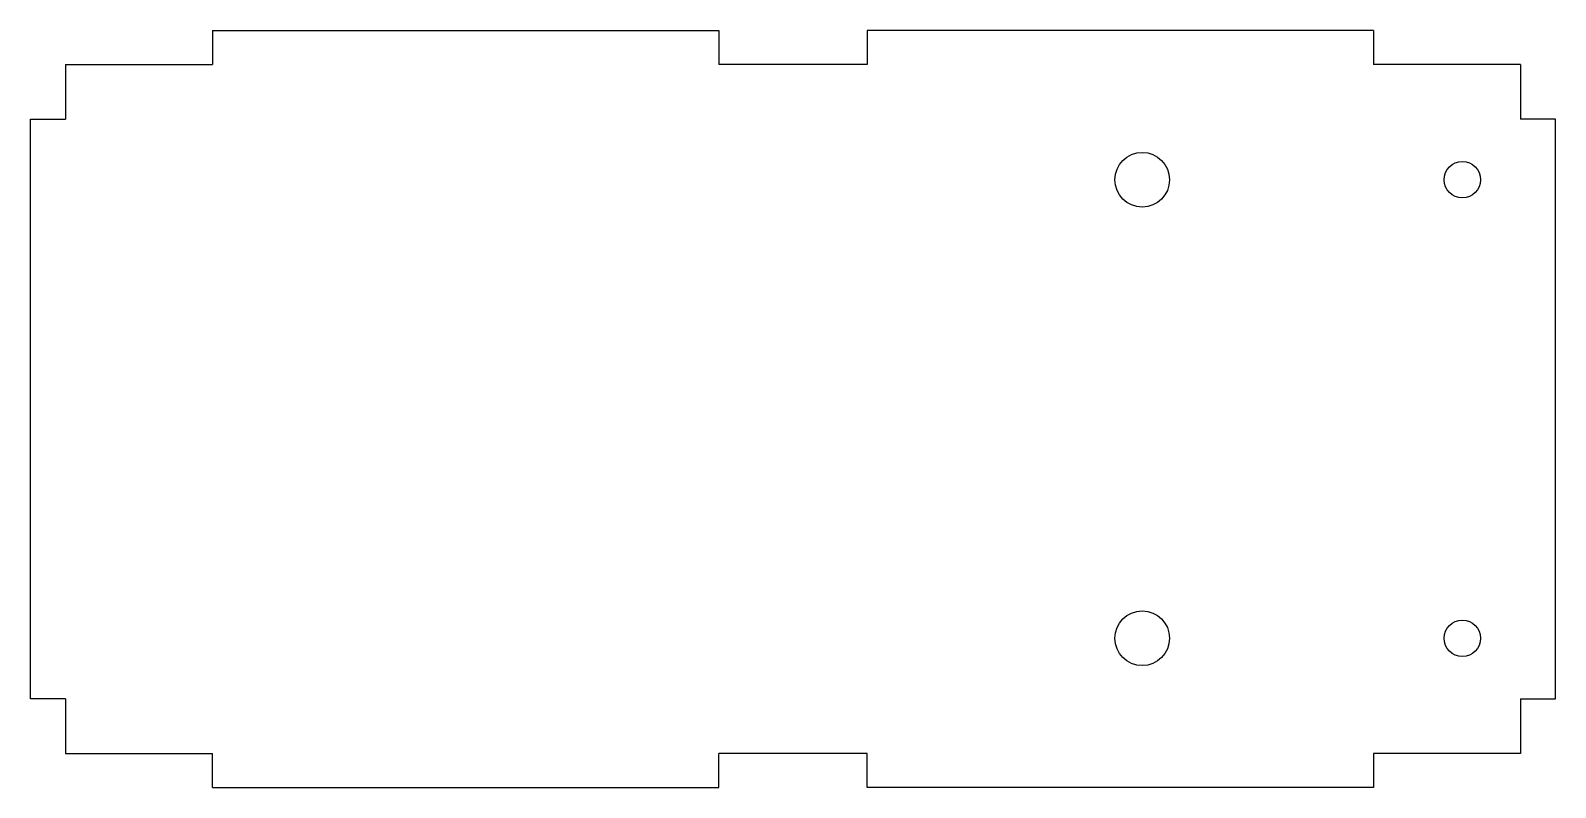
# Model space of a CAD drawing. Header units: millimetres. Extents: x -130 to 3, y 155 to 221.
import ezdxf

# ---------------------------------------------------------------- set-up
doc = ezdxf.new("R2010")
doc.units = ezdxf.units.MM

msp = doc.modelspace()

# ---------------------------------------------------------------- linework, layer by layer
at = {"color": 7, "linetype": 'Continuous', "lineweight": 25}
for p, q in [((-114.173, 220.98), (-69.977, 220.98)), ((-114.173, 220.98), (-114.173, 218.0082)), ((-69.977, 220.98), (-69.977, 218.0082)), ((-12.827, 220.98), (-57.023, 220.98)), ((-57.023, 220.98), (-57.023, 218.0082)), ((-12.827, 220.98), (-12.827, 218.0082)), ((-127, 218.0082), (-114.173, 218.0082)), ((-127, 218.0082), (-127, 213.233)), ((-57.023, 218.0082), (-69.977, 218.0082)), ((0, 218.0082), (-12.827, 218.0082)), ((0, 218.0082), (0, 213.233)), ((-130.048, 213.233), (-127, 213.233)), ((-130.048, 162.687), (-130.048, 213.233)), ((3.048, 213.233), (0, 213.233)), ((3.048, 162.687), (3.048, 213.233)), ((-127, 162.687), (-130.048, 162.687)), ((-127, 162.687), (-127, 157.9118)), ((0, 162.687), (0, 157.9118)), ((0, 162.687), (3.048, 162.687)), ((-127, 157.9118), (-114.173, 157.9118)), ((-114.173, 154.94), (-114.173, 157.9118)), ((-69.977, 154.94), (-69.977, 157.9118)), ((-57.023, 157.9118), (-69.977, 157.9118)), ((-57.023, 154.94), (-57.023, 157.9118)), ((-12.827, 157.9118), (-12.827, 154.94)), ((0, 157.9118), (-12.827, 157.9118)), ((-114.173, 154.94), (-69.977, 154.94)), ((-12.827, 154.94), (-57.023, 154.94))]:
    msp.add_line(p, q, dxfattribs=at)
for centre, radius in [((-33.02, 207.9625), 2.3812), ((-5.08, 207.9625), 1.5875), ((-33.02, 167.9575), 2.3812), ((-5.08, 167.9575), 1.5875)]:
    msp.add_circle(centre, radius, dxfattribs=at)

doc.saveas('drawing.dxf')
